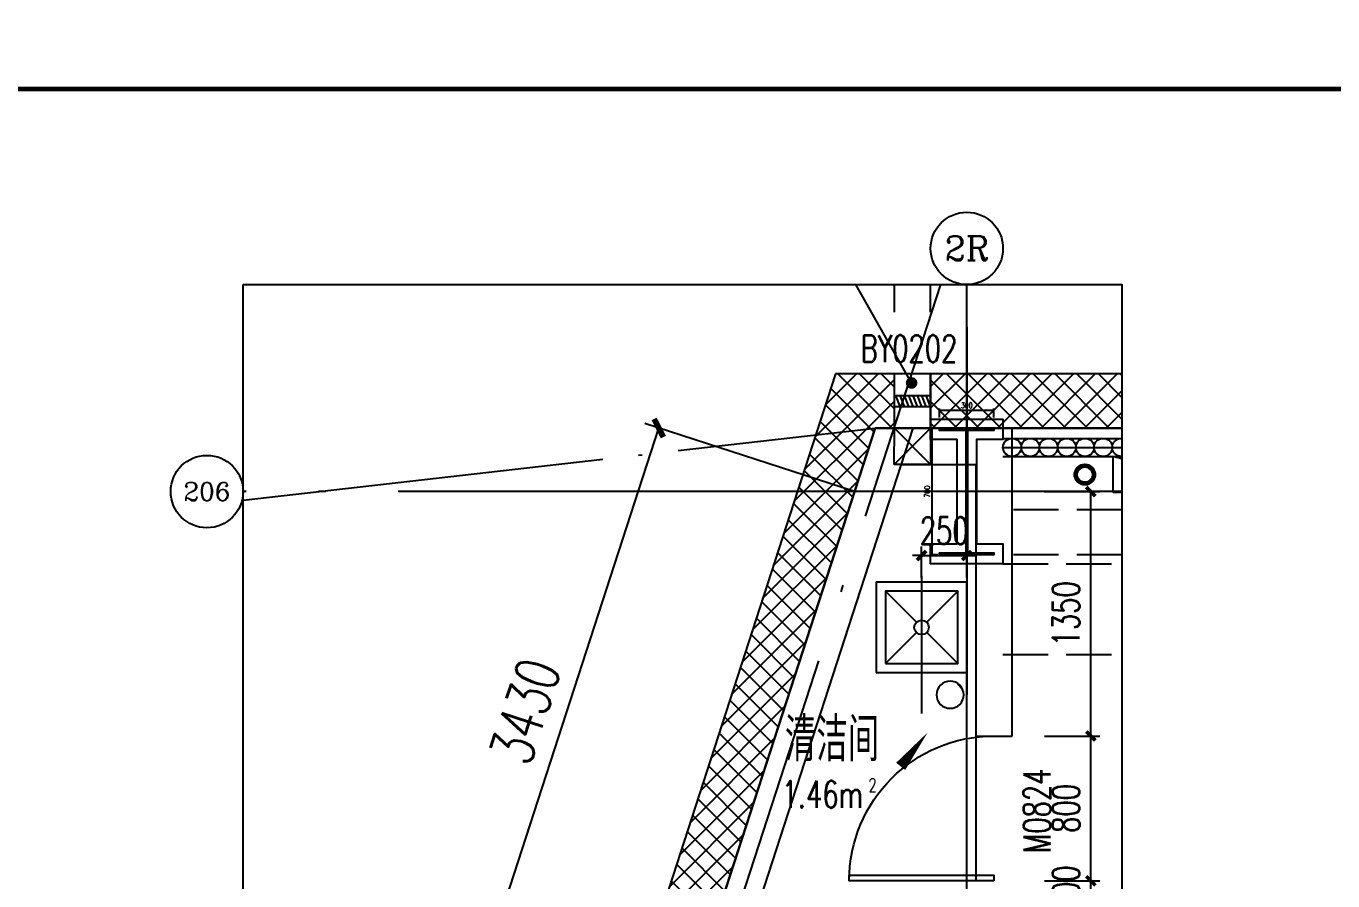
# Model space of a CAD drawing. Extents: x -222544 to -13848, y -31368 to 85559.
# Drawn here: x -49837 to -42616, y 23171 to 27892 of the extents above; entities that cross this region are included whole.
import ezdxf
from ezdxf.enums import TextEntityAlignment as Align
from ezdxf.xclip import XClip

# ---------------------------------------------------------------- set-up
doc = ezdxf.new("R2010")
doc.units = 0
doc.header["$LTSCALE"] = 1000
doc.header["$MEASUREMENT"] = 0
doc.header["$XCLIPFRAME"] = 0
doc.linetypes.add('10平面$0$DASH', pattern=[0.35, 0.25, -0.1])
doc.linetypes.add('10平面$0$DOTE', pattern=[2.4200000000000004, 2, -0.2, 0.02, -0.2])
doc.layers.get('Defpoints').update_dxf_attribs({"color": 210})
for name, color, linetype in [('0-cxFrame', 155, 'Continuous'), ('10平面$0$A-AXIS-DOTE', 14, '10平面$0$DOTE'), ('10平面$0$A-AXIS-DP', 126, 'Continuous'), ('10平面$0$A-AXIS-SYMB', 3, 'Continuous'), ('10平面$0$A-HATCH-2', 251, 'Continuous'), ('10平面$0$A-HRAIL', 173, 'Continuous'), ('10平面$0$A-LIN-V', 9, 'Continuous'), ('10平面$0$A-SFCE', 30, 'Continuous'), ('10平面$0$A-WC', 223, 'Continuous'), ('10平面$0$A-WINDOW', 140, 'Continuous'), ('10平面$0$AS-COLN', 6, 'Continuous'), ('10平面$0$AS-WALL', 40, 'Continuous'), ('10平面$0$AS-结构边线层', 200, 'Continuous'), ('10平面$0$DIM_ELEV', 3, 'Continuous'), ('10平面$0$DIM_SYMB', 3, 'Continuous'), ('10平面$0$PUB_HATCH', 8, 'Continuous'), ('10平面$0$SB_ZF消火栓', 10, 'Continuous'), ('10平面$0$建-房间', 7, 'Continuous'), ('10平面$0$建-门', 4, 'Continuous'), ('10平面$0$建-门窗编号', 7, 'Continuous'), ('A-AXIS-D', 1, 'Continuous'), ('A-AXIS-DP', 126, 'Continuous'), ('A-WINDOW', 140, 'Continuous'), ('DIM_SYMB', 3, 'Continuous'), ('PUB_TEXT', 7, 'Continuous')]:
    doc.layers.add(name, color=color, linetype=linetype)
doc.layers.add('0-cxText', color=131, linetype='Continuous', lineweight=25)
doc.layers.add('10平面$0$LG-ZF消防', color=1, linetype='Continuous', lineweight=60)
doc.styles.add('10平面$0$_TCH_DIM_T3', font='SIMPLEX', dxfattribs={"width": 0.7058823529411765, "bigfont": 'GBCBIG'})
doc.styles.add('10平面$0$A-AREA', font='SIMPLEX', dxfattribs={"bigfont": 'GBCBIG'})
doc.styles.add('10平面$0$A-WIN-LABEL', font='SIMPLEX', dxfattribs={"bigfont": 'GBCBIG'})
doc.styles.add('_TCH_AXIS', font='COMPLEX', dxfattribs={"bigfont": 'GBCBIG'})
doc.styles.add('_TCH_DIM_T3', font='SIMPLEX', dxfattribs={"width": 0.7058823529411765, "bigfont": 'GBCBIG'})
doc.styles.add('cx_tuming', font='')
doc.styles.add('cx_tuqian1', font='')
doc.styles.add('黑体', font='', dxfattribs={"height": 12})
doc.styles.get('cx_tuming').set_extended_font_data('SimHei')
doc.styles.get('cx_tuqian1').set_extended_font_data('SimSun')
doc.styles.get('黑体').set_extended_font_data('SimHei')
doc.dimstyles.new('10平面$0$_TCH_ARCH&&10', dxfattribs={"dimtxt": 29.75, "dimasz": 10, "dimexe": 10, "dimexo": 10, "dimgap": 12.625, "dimtad": 1, "dimdec": 0, "dimzin": 0, "dimdsep": 46, "dimtxsty": '10平面$0$_TCH_DIM_T3', "dimblk": '10平面$0$_ArchTick', "dimcen": 0.09, "dimclrt": 7, "dimazin": 2, "dimtfac": 1, "dimtdec": 0, "dimtix": 1, "dimtmove": 2, "dimatfit": 3, "dimfxl": 0, "dimtolj": 1, "dimtzin": 0, "dimarcsym": 0})
doc.dimstyles.new('10平面$0$_TCH_ARCH&&80', dxfattribs={"dimtxt": 238, "dimasz": 80, "dimexe": 80, "dimexo": 80, "dimgap": 101, "dimtad": 1, "dimdec": 0, "dimzin": 0, "dimdsep": 46, "dimtxsty": '10平面$0$_TCH_DIM_T3', "dimblk": '10平面$0$_ArchTick', "dimcen": 0.09, "dimclrt": 7, "dimazin": 2, "dimtfac": 1, "dimtdec": 0, "dimtix": 1, "dimtmove": 2, "dimatfit": 3, "dimfxl": 0, "dimtolj": 1, "dimtzin": 0, "dimarcsym": 0})
doc.dimstyles.new('_TCH_ARCH&&50', dxfattribs={"dimtxt": 148.75, "dimasz": 50, "dimexe": 50, "dimexo": 50, "dimgap": 63.12500000000001, "dimtad": 1, "dimdec": 0, "dimzin": 0, "dimdsep": 46, "dimtxsty": '_TCH_DIM_T3', "dimblk": 'ARCHTICK', "dimcen": 0.09, "dimclrt": 7, "dimazin": 2, "dimtfac": 1, "dimtdec": 0, "dimtix": 1, "dimtmove": 2, "dimatfit": 3, "dimfxl": 0, "dimtolj": 1, "dimtzin": 0, "dimarcsym": 0})
pattern_1 = [(45, (60, 0), (-60.000060993344, 60.000060993344), []), (135, (60, 0), (-60.000060993344, -60.00006099334399), [])]

# ---------------------------------------------------------------- blocks, each defined once
blk = doc.blocks.new('10平面$0$dote')
at = {"layer": '10平面$0$A-AXIS-DOTE', "ltscale": 2}
for p, q in [((-43117.79967473072, -169748.8673130367), (-43117.79967473072, -75950)), ((98696.38485717773, -82250.00000000198), (-75513.61514282224, -82250.00000000186)), ((82882.20032526908, -264079.9999961853), (82882.20032526902, -167560.7086373401))]:
    blk.add_line(p, q, dxfattribs=at)
blk.add_lwpolyline([(-66316.35296111749, -152160.3740054358), (-42470.19475549422, -78665.96013989532)], dxfattribs=at)
blk = doc.blocks.new('10平面$0$A$C34D37DA4')
at = {"ltscale": 0.5}
for points in [[(-250.0000003376044, -107.7489576064982), (249.9999996623956, -107.7489576064982), (249.9999996623956, 392.2510423935018), (-250.0000003376044, 392.2510423935018)], [(-200.0000003376044, -57.74895760649815), (199.9999996623956, -57.74895760649815), (199.9999996623956, 342.2510423935018), (-200.0000003376044, 342.2510423935018)]]:
    blk.add_lwpolyline(points, close=True, dxfattribs=at)
for points in [[(-200.0000003376044, 342.2510423935018), (-28.28427158528939, 170.5353136411868)], [(28.28427091008052, 170.5353136411868), (199.9999996623956, 342.2510423935018)], [(-200.0000003376044, -57.74895760649815), (-28.28427158528939, 113.9667711458169)], [(28.28427091008052, 113.9667711458169), (199.9999996623956, -57.74895760649815)]]:
    blk.add_lwpolyline(points, dxfattribs=at)
blk.add_circle((-3.37604433298111e-07, 142.2510423935018), 40, dxfattribs=at)
at = {"layer": '10平面$0$A-AXIS-DOTE'}
blk.add_lwpolyline([(0, 427.4235144928098), (0, -332.5764855071902)], dxfattribs=at)
blk = doc.blocks.new('10平面$0$43243')
at = {"layer": '10平面$0$AS-结构边线层'}
blk.add_lwpolyline([(-229294.1845319311, 723089.9999962754), (-250514.1845319296, 723089.9999964598), (-250514.1845319408, 722919.9999964605), (-252354.184572607, 722919.9999964794), (-252354.1845726069, 722470.0003882067), (-254454.1845521902, 722470.0003872726), (-254454.1845522445, 722919.9999964752), (-264361.0353498883, 722919.9999961973), (-285754.1844616398, 656985.8172614059)], dxfattribs=at)
blk = doc.blocks.new('10平面$0$3243243')
at = {"layer": '10平面$0$A-SFCE', "linetype": '10平面$0$DASH'}
for p, q in [((-255004.1837504638, 722470.0003882059), (-263604.1837431495, 722470.0003882037)), ((-255004.1837504639, 722220.0003882061), (-263604.1837431494, 722220.0003882037))]:
    blk.add_line(p, q, dxfattribs=at)
blk = doc.blocks.new('10平面$0$_ArchTick')
at = {"color": 0, "linetype": 'ByBlock', "const_width": 0.4}
blk.add_lwpolyline([(-0.5, -0.5), (0.5, 0.5)], dxfattribs=at)
blk = doc.blocks.new('*D2276')
at = {"layer": '10平面$0$A-AXIS-DP', "color": 0, "lineweight": -2, "transparency": 16777216}
for p, q in [((-195789.9992261842, 766879.9996079458), (-195789.9992261842, 766928.7496079458)), ((-195789.9992261842, 766918.7496079458), (-195489.9992261842, 766918.7496079458)), ((-195489.9992261842, 766879.9996079458), (-195489.9992261842, 766928.7496079458))]:
    blk.add_line(p, q, dxfattribs=at)
at = {"layer": 'Defpoints', "color": 0, "transparency": 16777216}
for p in [(-195489.9992261842, 766918.7496079458), (-195789.9992261842, 766869.9996079458), (-195489.9992261842, 766869.9996079458)]:
    blk.add_point(p, dxfattribs=at)
at = {"layer": '10平面$0$A-AXIS-DP', "color": 0, "lineweight": -2, "transparency": 16777216, "xscale": 10, "yscale": 10, "zscale": 10, "rotation": 180}
blk.add_blockref('10平面$0$_ArchTick', (-195789.9992261842, 766918.7496079458), dxfattribs=at)
at = {"layer": '10平面$0$A-AXIS-DP', "color": 0, "lineweight": -2, "transparency": 16777216, "xscale": 10, "yscale": 10, "zscale": 10}
blk.add_blockref('10平面$0$_ArchTick', (-195489.9992261842, 766918.7496079458), dxfattribs=at)
at = {"layer": '10平面$0$A-AXIS-DP', "color": 7, "transparency": 16777216, "insert": (-195639.9992261842, 766946.2496079458), "char_height": 29.75, "attachment_point": 5, "style": '10平面$0$_TCH_DIM_T3'}
blk.add_mtext('\\A1;300', dxfattribs=at)
blk = doc.blocks.new('*D2277')
at = {"layer": '10平面$0$A-AXIS-DP', "color": 0, "lineweight": -2, "transparency": 16777216}
for p, q in [((-195799.9992261842, 766819.999607946), (-195841.2492261842, 766819.999607946)), ((-195831.2492261842, 766119.999607946), (-195831.2492261842, 766819.999607946)), ((-195799.9992261842, 766119.999607946), (-195841.2492261842, 766119.999607946))]:
    blk.add_line(p, q, dxfattribs=at)
at = {"layer": 'Defpoints', "color": 0, "transparency": 16777216}
for p in [(-195831.2492261842, 766819.999607946), (-195789.9992261842, 766819.999607946), (-195789.9992261842, 766119.999607946)]:
    blk.add_point(p, dxfattribs=at)
at = {"layer": '10平面$0$A-AXIS-DP', "color": 0, "lineweight": -2, "transparency": 16777216, "xscale": 10, "yscale": 10, "zscale": 10}
for p, rotation in [((-195831.2492261842, 766819.999607946), 90), ((-195831.2492261842, 766119.999607946), 270)]:
    blk.add_blockref('10平面$0$_ArchTick', p, dxfattribs=dict(at, rotation=rotation))
at = {"layer": '10平面$0$A-AXIS-DP', "color": 7, "transparency": 16777216, "insert": (-195858.749226184, 766469.9996079459), "char_height": 29.75, "attachment_point": 5, "rotation": 90, "style": '10平面$0$_TCH_DIM_T3'}
blk.add_mtext('\\A1;700', dxfattribs=at)
blk = doc.blocks.new('10平面$0$w42343')
at = {"layer": '10平面$0$A-HATCH-2', "linetype": '10平面$0$DASH'}
for p, q in [((-263654.1845247769, 722169.9996167512), (-128354.184526356, 722169.9995977177)), ((-263654.1845247769, 721669.9996167512), (-128354.1845264263, 721669.9995977177)), ((-263654.1845247769, 640970.0003759358), (-128354.1845264263, 640970.0003949694))]:
    blk.add_line(p, q, dxfattribs=at)
blk = doc.blocks.new('10平面$0$45345')
at = {"layer": '10平面$0$A-WC'}
h = blk.add_hatch(dxfattribs=at)
h.set_pattern_fill('ANSI31', color=256, scale=10, angle=7.69694232914171e-13)
h.set_pattern_definition([(30.00000000072439, (40598742844.53468, 3385776346.450553), (-7.937500000173811, 13.74815328497761), [])])
edge = h.paths.add_edge_path()
edge.add_arc((40598742441.34776, 3385774511.717568), 50, 0, 360)
blk.add_circle((40598742441.34776, 3385774511.717568), 50, dxfattribs=at)
blk = doc.blocks.new('10平面$0$3132')
at = {"layer": '10平面$0$DIM_ELEV', "linetype": '10平面$0$DASH', "const_width": 30}
for points in [[(-267460, 723920), (-262590, 723920, -0.414213562373095), (-262090, 723420), (-262090, 713480, -0.414213562373095), (-262590, 712980), (-267460, 712980, -0.414213562373095), (-267960, 713480), (-267960, 723420, -0.414213562373095)], [(-138990, 644850), (-127910, 644850, -0.414213562373095), (-127410, 644350), (-127410, 639360, -0.414213562373095), (-127910, 638860), (-138990, 638860, -0.414213562373095), (-139490, 639360), (-139490, 644350, -0.414213562373095)]]:
    blk.add_lwpolyline(points, format="xyb", close=True, dxfattribs=at)
blk = doc.blocks.new('10平面$0$99平面图例外参$0$$LinePat$圆环')
for points in [[(3.637978807091713e-12, 150.0000000000018), (300.0000000000036, 150.0000000000018)], [(3.637978807091713e-12, 1.818989403545856e-12), (300.0000000000036, 1.818989403545856e-12)], [(3.637978807091713e-12, -149.9999999999982), (300.0000000000036, -149.9999999999982)]]:
    blk.add_lwpolyline(points)
at = {"color": 0}
blk.add_circle((150.0000000000036, 1.818989403545856e-12), 150, dxfattribs=at)
blk = doc.blocks.new('10平面$0$34242343243')
at = {"layer": '10平面$0$A-HRAIL', "xscale": 0.3355865542526529, "yscale": 0.3333333333333333, "zscale": 0.3333333333333333, "rotation": 2.98139475203118e-10}
for p in [(-263654.1845244347, 722814.0000122451), (-263553.5085581589, 722814.0000122457), (-263452.8325918831, 722814.0000122462), (-263352.1566256073, 722814.0000122467), (-263251.4806593315, 722814.0000122472), (-263150.8046930557, 722814.0000122478), (-263050.1287267799, 722814.0000122483)]:
    blk.add_blockref('10平面$0$99平面图例外参$0$$LinePat$圆环', p, dxfattribs=at)
blk = doc.blocks.new('10平面$0$A$C5D961328')
at = {"layer": '10平面$0$SB_ZF消火栓'}
blk.add_hatch(color=256, dxfattribs=at).paths.add_polyline_path([(0.03306321613490582, 39.99165254246327), (700.0330632161349, 39.99165254246327), (700.0330632161349, 239.9916525424633)])
for p, q in [((700.0330632161349, 239.9916525424633), (0.03306321613490582, 239.9916525424633)), ((0.03306321613490582, 239.9916525424633), (0.03306321613490582, 39.99165254246327)), ((700.0330632161349, 239.9916525424633), (0.03306321613490582, 39.99165254246327)), ((700.0330632161349, 239.9916525424633), (700.0330632161349, 39.99165254246327)), ((0.03306321613490582, 39.99165254246327), (700.0330632161349, 39.99165254246327))]:
    blk.add_line(p, q, dxfattribs=at)
at = {"layer": '10平面$0$SB_ZF消火栓', "color": 1}
blk.add_circle((140.0330632161349, 139.9916525424633), 32.5, dxfattribs=at)
blk = doc.blocks.new('10平面$0$43242343')
at = {"layer": '10平面$0$LG-ZF消防', "linetype": 'Continuous'}
blk.add_circle((-263201.8186424789, 722664.0000131947), 50, dxfattribs=at)
blk = doc.blocks.new('10平面$0$234243242332')
at = {"layer": '10平面$0$LG-ZF消防', "linetype": 'Continuous'}
blk.add_blockref('10平面$0$43242343', (0, 0), dxfattribs=at)
at = {"layer": '10平面$0$SB_ZF消火栓', "xscale": -1, "rotation": 180}
blk.add_blockref('10平面$0$A$C5D961328', (-263045.4300260654, 722803.9916647939), dxfattribs=at)
blk = doc.blocks.new('*U63')
at = {"color": 0}
blk.add_lwpolyline([(500, 0), (499.9999999999999, 1000), (459.9999999999999, 1000), (460, 0)], close=True, dxfattribs=at)
blk.add_arc((500, 0), 1000, 90, 180, dxfattribs=at)
blk = doc.blocks.new('*U62')
at = {"color": 0, "xscale": 0.001, "yscale": 0.001, "zscale": 0.001}
blk.add_blockref('*U63', (0, 0), dxfattribs=at)
blk = doc.blocks.new('*D702')
at = {"layer": '10平面$0$A-AXIS-DP', "color": 0, "lineweight": -2, "transparency": 16777216}
for p, q in [((-266615.0106407001, 719658.8484906064), (-265556.5488237763, 722921.0524130617)), ((-264474.597115159, 722569.9999961838), (-265632.6435701709, 722945.742280845)), ((-265533.0589320828, 719307.7960737285), (-266691.1053870947, 719683.5383583896))]:
    blk.add_line(p, q, dxfattribs=at)
at = {"layer": 'Defpoints', "color": 0, "transparency": 16777216}
for p in [(-265556.5488237763, 722921.0524130617), (-264398.5023687645, 722545.3101284006), (-265456.9641856883, 719283.1062059453)]:
    blk.add_point(p, dxfattribs=at)
at = {"layer": '10平面$0$A-AXIS-DP', "color": 0, "lineweight": -2, "transparency": 16777216, "xscale": 80, "yscale": 80, "zscale": 80}
for p, rotation in [((-265556.5488237763, 722921.0524130617), 72.02371341813749), ((-266615.0106407001, 719658.8484906064), 252.0237134181375)]:
    blk.add_blockref('10平面$0$_ArchTick', p, dxfattribs=dict(at, rotation=rotation))
at = {"layer": '10平面$0$A-AXIS-DP', "color": 7, "transparency": 16777216, "insert": (-266295.0402848231, 721357.8475882376), "char_height": 238, "attachment_point": 5, "rotation": 72.02371341813749, "style": '10平面$0$_TCH_DIM_T3'}
blk.add_mtext('\\A1;3430', dxfattribs=at)
blk = doc.blocks.new('*U91')
at = {"color": 0}
for p, q in [((-250.000000492626, 149.9999999983263), (250.0000005524926, 149.9999999983263)), ((250.0000005524344, 29.99999999988336), (-250.0000004925678, 29.99999999988336)), ((-250.0000004925678, -30.00000000011664), (-190.0000004925679, 29.99999999988336)), ((-190.0000004925678, -30.00000000011664), (-130.0000004925679, 29.99999999988336)), ((-130.0000004925678, -30.00000000011664), (-70.0000004925679, 29.99999999988336)), ((-70.0000004925678, -30.00000000011664), (-10.00000049256792, 29.99999999988336)), ((-10.00000049256781, -30.00000000011664), (49.99999950743208, 29.99999999988336)), ((49.99999950743216, -30.00000000011664), (109.9999995074321, 29.99999999988336)), ((109.9999995074322, -30.00000000011664), (169.9999995074321, 29.99999999988336)), ((169.9999995074322, -30.00000000011664), (229.9999995074321, 29.99999999988336)), ((250.0000005524344, -30.00000000011664), (-250.0000004925678, -30.00000000011664)), ((-250.000000492626, -150.0000000016737), (250.0000005524926, -150.0000000016737))]:
    blk.add_line(p, q, dxfattribs=at)
for points in [[(-250.000000492626, -150.0000000016737), (-250.000000492626, 149.9999999983263)], [(250.0000005524926, -150.0000000016737), (250.0000005524926, 149.9999999983263)]]:
    blk.add_lwpolyline(points, dxfattribs=at)
blk = doc.blocks.new('*U90')
at = {"color": 0, "xscale": 0.001999999996058992, "yscale": 0.003333333333333334, "zscale": 0.001999999996058992}
blk.add_blockref('*U91', (0, 0), dxfattribs=at)
blk = doc.blocks.new('*D837')
at = {"layer": '10平面$0$A-AXIS-DP', "color": 0, "lineweight": -2, "transparency": 16777216}
for p, q in [((-264254.1845318933, 723560.000000794), (-264254.1845318933, 724110.0000001289)), ((-264054.1845319038, 723560.0000007905), (-264054.1845319038, 724110.0000001289)), ((-264254.1845318933, 724030.0000001289), (-264334.1845318933, 724030.0000001289)), ((-264254.1845318933, 724030.0000001289), (-264054.1845319038, 724030.0000001289)), ((-264054.1845319038, 724030.0000001289), (-263974.1845319038, 724030.0000001289))]:
    blk.add_line(p, q, dxfattribs=at)
at = {"layer": 'Defpoints', "color": 0, "transparency": 16777216}
for p in [(-264054.1845319038, 724030.0000001289), (-264254.1845318933, 723480.000000794), (-264054.1845319038, 723480.0000007905)]:
    blk.add_point(p, dxfattribs=at)
at = {"layer": '10平面$0$A-AXIS-DP', "color": 0, "lineweight": -2, "transparency": 16777216, "xscale": 80, "yscale": 80, "zscale": 80}
blk.add_blockref('10平面$0$_ArchTick', (-264254.1845318933, 724030.0000001289), dxfattribs=at)
at = {"layer": '10平面$0$A-AXIS-DP', "color": 0, "lineweight": -2, "transparency": 16777216, "xscale": 80, "yscale": 80, "zscale": 80, "rotation": 180}
blk.add_blockref('10平面$0$_ArchTick', (-264054.1845319038, 724030.0000001289), dxfattribs=at)
at = {"layer": '10平面$0$A-AXIS-DP', "color": 7, "transparency": 16777216, "insert": (-264550.1845318798, 724250.0000001359), "char_height": 238, "attachment_point": 5, "style": '10平面$0$_TCH_DIM_T3'}
blk.add_mtext('\\A1;200', dxfattribs=at)
blk = doc.blocks.new('*D838')
at = {"layer": '10平面$0$A-AXIS-DP', "color": 0, "lineweight": -2, "transparency": 16777216}
for p, q in [((-264054.1845319041, 723560.0000007905), (-264054.1845319041, 724110.0000001253)), ((-263854.184531912, 723560.0000007869), (-263854.184531912, 724110.0000001253)), ((-264054.1845319041, 724030.0000001253), (-264134.1845319041, 724030.0000001253)), ((-264054.1845319041, 724030.0000001253), (-263854.184531912, 724030.0000001253)), ((-263854.184531912, 724030.0000001253), (-263774.184531912, 724030.0000001253))]:
    blk.add_line(p, q, dxfattribs=at)
at = {"layer": 'Defpoints', "color": 0, "transparency": 16777216}
for p in [(-263854.184531912, 724030.0000001253), (-264054.1845319041, 723480.0000007905), (-263854.184531912, 723480.0000007869)]:
    blk.add_point(p, dxfattribs=at)
at = {"layer": '10平面$0$A-AXIS-DP', "color": 0, "lineweight": -2, "transparency": 16777216, "xscale": 80, "yscale": 80, "zscale": 80}
blk.add_blockref('10平面$0$_ArchTick', (-264054.1845319041, 724030.0000001253), dxfattribs=at)
at = {"layer": '10平面$0$A-AXIS-DP', "color": 0, "lineweight": -2, "transparency": 16777216, "xscale": 80, "yscale": 80, "zscale": 80, "rotation": 180}
blk.add_blockref('10平面$0$_ArchTick', (-263854.184531912, 724030.0000001253), dxfattribs=at)
at = {"layer": '10平面$0$A-AXIS-DP', "color": 7, "transparency": 16777216, "insert": (-263954.1845319081, 724250.0000001253), "char_height": 238, "attachment_point": 5, "style": '10平面$0$_TCH_DIM_T3'}
blk.add_mtext('\\A1;200', dxfattribs=at)
blk = doc.blocks.new('*D839')
at = {"layer": '10平面$0$A-AXIS-DP', "color": 0, "lineweight": -2, "transparency": 16777216}
for p, q in [((-263854.1845319118, 723560.0000007869), (-263854.1845319118, 724110.0000001059)), ((-261854.1845406913, 723560.0000007516), (-261854.1845406913, 724110.0000001059)), ((-263854.1845319118, 724030.0000001059), (-261854.1845406913, 724030.0000001059))]:
    blk.add_line(p, q, dxfattribs=at)
at = {"layer": 'Defpoints', "color": 0, "transparency": 16777216}
for p in [(-261854.1845406913, 724030.0000001059), (-263854.1845319118, 723480.0000007869), (-261854.1845406913, 723480.0000007516)]:
    blk.add_point(p, dxfattribs=at)
at = {"layer": '10平面$0$A-AXIS-DP', "color": 0, "lineweight": -2, "transparency": 16777216, "xscale": 80, "yscale": 80, "zscale": 80, "rotation": 180}
blk.add_blockref('10平面$0$_ArchTick', (-263854.1845319118, 724030.0000001059), dxfattribs=at)
at = {"layer": '10平面$0$A-AXIS-DP', "color": 0, "lineweight": -2, "transparency": 16777216, "xscale": 80, "yscale": 80, "zscale": 80}
blk.add_blockref('10平面$0$_ArchTick', (-261854.1845406913, 724030.0000001059), dxfattribs=at)
at = {"layer": '10平面$0$A-AXIS-DP', "color": 7, "transparency": 16777216, "insert": (-262854.1845363016, 724250.0000001059), "char_height": 238, "attachment_point": 5, "style": '10平面$0$_TCH_DIM_T3'}
blk.add_mtext('\\A1;2000', dxfattribs=at)
blk = doc.blocks.new('TK22.A1 L(Dragon)')
at = {"layer": '0-cxFrame', "const_width": 0.5}
blk.add_lwpolyline([(-80, 10), (-821, 10), (-821, 584), (-80, 584)], close=True, dxfattribs=at)
at = {"style": '黑体', "flags": 4}
blk.add_attdef('图幅', text='', height=3.3, dxfattribs=at).set_placement((-40, 3), align=Align.RIGHT)
at = {"layer": '0-cxText', "flags": 4}
for tag, height, style, p in [('建设单位', 3.5, 'cx_tuming', (-45, 240)), ('项目名称', 3.5, 'cx_tuming', (-45, 210)), ('子项名称', 3.5, 'cx_tuming', (-45, 180)), ('工程编号', 3.3, 'cx_tuqian1', (-35, 165)), ('图名1', 3.5, 'cx_tuming', (-45, 87)), ('图名2', 3.5, 'cx_tuming', (-45, 79)), ('图名3', 3.5, 'cx_tuming', (-45, 71)), ('出图日期', 3.3, 'cx_tuqian1', (-39, 60)), ('专业', 3.3, 'cx_tuqian1', (-55, 52)), ('图号', 3.3, 'cx_tuqian1', (-55, 44)), ('版次', 3.3, 'cx_tuqian1', (-20, 44))]:
    blk.add_attdef(tag, text='', height=height, dxfattribs=dict(at, style=style)).set_placement(p, align=Align.MIDDLE)
at = {"layer": 'Defpoints', "color": 6, "flags": 4}
for tag, height, style, p in [('tufu', 3.3, '黑体', (-12, 12)), ('dwfname', 4, 'cx_tuqian1', (-80, 3))]:
    blk.add_attdef(tag, text='', height=height, dxfattribs=dict(at, style=style)).set_placement(p, align=Align.RIGHT)
blk = doc.blocks.new('_ArchTick')
at = {"color": 0, "linetype": 'ByBlock', "const_width": 0.4}
blk.add_lwpolyline([(-0.5, -0.5), (0.5, 0.5)], dxfattribs=at)
blk = doc.blocks.new('*D325')
at = {"layer": 'A-AXIS-DP', "color": 0, "lineweight": -2, "transparency": 16777216}
for p, q in [((-44888.85791555996, 24846.54197562952), (-44888.85791555996, 25018.01072579972)), ((-44638.85792334093, 24846.54197562952), (-44638.85792334093, 25018.01072579972)), ((-44888.85791555996, 24968.01072579972), (-44938.85791555996, 24968.01072579972)), ((-44888.85791555996, 24968.01072579972), (-44638.85792334093, 24968.01072579972)), ((-44638.85792334093, 24968.01072579972), (-44588.85792334093, 24968.01072579972))]:
    blk.add_line(p, q, dxfattribs=at)
at = {"layer": 'Defpoints', "color": 0, "transparency": 16777216}
for p in [(-44638.85792334093, 24968.01072579972), (-44888.85791555996, 24796.54197562952), (-44638.85792334093, 24796.54197562952)]:
    blk.add_point(p, dxfattribs=at)
at = {"layer": 'A-AXIS-DP', "color": 0, "lineweight": -2, "transparency": 16777216, "xscale": 50, "yscale": 50, "zscale": 50}
blk.add_blockref('_ArchTick', (-44888.85791555996, 24968.01072579972), dxfattribs=at)
at = {"layer": 'A-AXIS-DP', "color": 0, "lineweight": -2, "transparency": 16777216, "xscale": 50, "yscale": 50, "zscale": 50, "rotation": 180}
blk.add_blockref('_ArchTick', (-44638.85792334093, 24968.01072579972), dxfattribs=at)
at = {"layer": 'A-AXIS-DP', "color": 7, "transparency": 16777216, "insert": (-44763.85791945044, 25105.51072579972), "char_height": 148.75, "attachment_point": 5, "style": '_TCH_DIM_T3'}
blk.add_mtext('\\A1;250', dxfattribs=at)
blk = doc.blocks.new('*D340')
at = {"layer": 'A-AXIS-DP', "color": 0, "lineweight": -2, "transparency": 16777216}
for p, q in [((-43953.74448314495, 23171.42468782642), (-43953.74448314495, 23221.42468782642)), ((-44208.85790047624, 23171.42468782642), (-43903.74448314495, 23171.42468782642)), ((-43953.74448314495, 23071.42468669976), (-43953.74448314495, 23171.42468782642)), ((-44208.85790104789, 23071.42468669976), (-43903.74448314495, 23071.42468669976)), ((-43953.74448314495, 23071.42468669976), (-43953.74448314495, 23021.42468669976))]:
    blk.add_line(p, q, dxfattribs=at)
at = {"layer": 'Defpoints', "color": 0, "transparency": 16777216}
for p in [(-44258.85790047624, 23171.42468782642), (-43953.74448314495, 23171.42468782642), (-44258.85790104789, 23071.42468669976)]:
    blk.add_point(p, dxfattribs=at)
at = {"layer": 'A-AXIS-DP', "color": 0, "lineweight": -2, "transparency": 16777216, "xscale": 50, "yscale": 50, "zscale": 50}
for p, rotation in [((-43953.74448314495, 23171.42468782642), 270), ((-43953.74448314495, 23071.42468669976), 90)]:
    blk.add_blockref('_ArchTick', p, dxfattribs=dict(at, rotation=rotation))
at = {"layer": 'A-AXIS-DP', "color": 7, "transparency": 16777216, "insert": (-44091.24448314494, 23121.4246872631), "char_height": 148.75, "attachment_point": 5, "rotation": 90, "style": '_TCH_DIM_T3'}
blk.add_mtext('\\A1;100', dxfattribs=at)
blk = doc.blocks.new('*D341')
at = {"layer": 'A-AXIS-DP', "color": 0, "lineweight": -2, "transparency": 16777216}
for p, q in [((-44208.85789590301, 23971.4246878645), (-43903.74448057251, 23971.4246878645)), ((-43953.74448057251, 23171.42468782643), (-43953.74448057251, 23971.4246878645)), ((-44208.85790047624, 23171.42468782643), (-43903.74448057251, 23171.42468782643))]:
    blk.add_line(p, q, dxfattribs=at)
at = {"layer": 'Defpoints', "color": 0, "transparency": 16777216}
for p in [(-44258.85789590301, 23971.4246878645), (-43953.74448057251, 23971.4246878645), (-44258.85790047624, 23171.42468782643)]:
    blk.add_point(p, dxfattribs=at)
at = {"layer": 'A-AXIS-DP', "color": 0, "lineweight": -2, "transparency": 16777216, "xscale": 50, "yscale": 50, "zscale": 50}
for p, rotation in [((-43953.74448057251, 23971.4246878645), 90), ((-43953.74448057251, 23171.42468782643), 270)]:
    blk.add_blockref('_ArchTick', p, dxfattribs=dict(at, rotation=rotation))
at = {"layer": 'A-AXIS-DP', "color": 7, "transparency": 16777216, "insert": (-44091.2444805725, 23571.42468784548), "char_height": 148.75, "attachment_point": 5, "rotation": 90, "style": '_TCH_DIM_T3'}
blk.add_mtext('\\A1;800', dxfattribs=at)
blk = doc.blocks.new('*D342')
at = {"layer": 'A-AXIS-DP', "color": 0, "lineweight": -2, "transparency": 16777216}
for p, q in [((-44208.85788818567, 25321.42468404222), (-43903.74447442722, 25321.42468404222)), ((-43953.74447442722, 23971.4246878645), (-43953.74447442722, 25321.42468404222)), ((-44208.85789590301, 23971.4246878645), (-43903.74447442722, 23971.4246878645))]:
    blk.add_line(p, q, dxfattribs=at)
at = {"layer": 'Defpoints', "color": 0, "transparency": 16777216}
for p in [(-44258.85788818567, 25321.42468404222), (-43953.74447442722, 25321.42468404222), (-44258.85789590301, 23971.4246878645)]:
    blk.add_point(p, dxfattribs=at)
at = {"layer": 'A-AXIS-DP', "color": 0, "lineweight": -2, "transparency": 16777216, "xscale": 50, "yscale": 50, "zscale": 50}
for p, rotation in [((-43953.74447442722, 25321.42468404222), 90), ((-43953.74447442722, 23971.4246878645), 270)]:
    blk.add_blockref('_ArchTick', p, dxfattribs=dict(at, rotation=rotation))
at = {"layer": 'A-AXIS-DP', "color": 7, "transparency": 16777216, "insert": (-44091.24447442721, 24646.42468595337), "char_height": 148.75, "attachment_point": 5, "rotation": 90, "style": '_TCH_DIM_T3'}
blk.add_mtext('\\A1;1350', dxfattribs=at)
blk = doc.blocks.new('10平面$0$nt66')
at = {"layer": '10平面$0$A-HATCH-2'}
blk.add_lwpolyline([(-195839.9992261842, 766869.9996079458), (-195439.9992261842, 766869.9996079458), (-195439.9992261842, 766757.9996079458), (-195585.9992261842, 766757.9996079458), (-195585.9992261842, 766181.9996079458), (-195439.9992261842, 766181.9996079458), (-195439.9992261842, 766069.9996079458), (-195839.9992261842, 766069.9996079458), (-195839.9992261842, 766181.9996079458), (-195693.9992261842, 766181.9996079458), (-195693.9992261842, 766757.9996079458), (-195839.9992261842, 766757.9996079458)], close=True, dxfattribs=at)
at = {"layer": '10平面$0$AS-COLN'}
blk.add_lwpolyline([(-195789.9992261842, 766819.9996079458), (-195489.9992261842, 766819.9996079458), (-195489.9992261842, 766807.9996079458), (-195635.9992261842, 766807.9996079458), (-195635.9992261842, 766131.9996079458), (-195489.9992261842, 766131.9996079458), (-195489.9992261842, 766119.9996079458), (-195789.9992261842, 766119.9996079458), (-195789.9992261842, 766131.9996079458), (-195643.9992261842, 766131.9996079458), (-195643.9992261842, 766807.9996079458), (-195789.9992261842, 766807.9996079458)], close=True, dxfattribs=at)
at = {"layer": '10平面$0$A-AXIS-DP'}
for p1, p2, distance, picture, middle in [((-195789.9992261842, 766869.9996079458), (-195489.9992261842, 766869.9996079458), 48.75, '*D2276', (-195639.9992261842, 766946.2496079458)), ((-195789.9992261842, 766119.9996079458), (-195789.9992261842, 766819.9996079458), 41.25, '*D2277', (-195858.749226184, 766469.9996079459))]:
    dim = blk.add_aligned_dim(p1=p1, p2=p2, distance=distance, dimstyle='10平面$0$_TCH_ARCH&&10', dxfattribs=at)
    dim.commit()
    dim.dimension.update_dxf_attribs({"geometry": picture, "text_midpoint": middle})
blk = doc.blocks.new('10平面$0$33333')
blk.add_blockref('10平面$0$nt66', (-68214.1853056513, -43900.00000378292))
blk = doc.blocks.new('10平面')
at = {"layer": '10平面$0$PUB_HATCH'}
h = blk.add_hatch(dxfattribs=at)
h.set_pattern_fill('多孔材料', color=256, scale=30, style=0)
h.set_pattern_definition(pattern_1)
h.paths.add_polyline_path([(-264579.0929748309, 723219.9999961824), (-265818.4142310654, 719400.3830779127), (-265533.0589320837, 719307.7960737251), (-264361.0353499427, 722919.9999961864)])
h = blk.add_hatch(dxfattribs=at)
h.set_pattern_fill('多孔材料', color=256, scale=30, style=0)
h.set_pattern_definition(pattern_1)
h.paths.add_polyline_path([(-264361.0353499427, 722919.9999961864), (-264254.1845318981, 722919.9999961894), (-264254.1845318981, 723219.9999961862), (-264579.0929748309, 723219.9999961824)])
h = blk.add_hatch(dxfattribs=at)
h.set_pattern_fill('多孔材料', color=256, scale=30, style=0)
h.set_pattern_definition(pattern_1)
h.paths.add_polyline_path([(-261854.1845318624, 723219.999996189), (-264054.1845318981, 723219.9999961867), (-264054.1845318981, 722919.9999961896), (-261854.1845318625, 722919.999996189)])
at = {"layer": '10平面$0$A-AXIS-DOTE'}
for p, q in [((-281332.1503259901, 720985.9604959504), (-264361.0353499398, 722919.9999961864)), ((-137854.183750464, 639719.9996041292), (-145939.9992163883, 651970.2267636164))]:
    blk.add_line(p, q, dxfattribs=at)
at = {"layer": '10平面$0$A-AXIS-SYMB'}
blk.add_line((-264159.1845324256, 723169.999999976), (-265195, 725000), dxfattribs=at)
at = {"layer": '10平面$0$A-AXIS-SYMB', "const_width": 32}
blk.add_lwpolyline([(-264151.3031544673, 723156.0757807348, 1), (-264167.0659103839, 723183.9242192173, 1)], format="xyb", close=True, dxfattribs=at)
at = {"layer": '10平面$0$A-SFCE'}
blk.add_line((-263854.1845319085, 723480), (-263854.1845319085, 721450), dxfattribs=at)
at = {"layer": '10平面$0$A-WINDOW'}
for p, q in [((-264255.4345318367, 722719.9999962156), (-264254.1845318981, 722919.9999961894)), ((-264255.4345318367, 722719.9999962156), (-264054.1845318355, 722919.9999961877)), ((-264055.4345318367, 722719.9999962156), (-264254.1837646331, 722919.9999961879)), ((-264055.4345318355, 722919.9996041629), (-264055.4345318367, 722719.9999962156)), ((-264055.4345318367, 722719.9999962156), (-264255.4345318367, 722719.9999962156))]:
    blk.add_line(p, q, dxfattribs=at)
at = {"layer": '10平面$0$AS-COLN', "ltscale": 500}
blk.add_line((-264254.1845318981, 722919.9999961894), (-264055.4345318355, 722919.9996041629), dxfattribs=at)
at = {"layer": '10平面$0$AS-WALL'}
for p, q in [((-264579.0929748309, 723219.9999961824), (-265818.4142310654, 719400.3830779127)), ((-264254.1845318981, 723219.9999961862), (-264579.0929748309, 723219.9999961824)), ((-264254.1845318981, 722919.9999961894), (-264254.1845318981, 723219.9999961862)), ((-261854.1845318624, 723219.999996189), (-264054.1845318981, 723219.9999961867)), ((-264054.1845318981, 723219.9999961867), (-264054.1845318981, 722919.9999961896)), ((-265533.0589320837, 719307.7960737251), (-264361.0353499427, 722919.9999961864)), ((-265227.0695911527, 720250.8623347187), (-264361.0353498883, 722919.9999961973)), ((-265036.8327251666, 720189.1376652599), (-264150.7711626987, 722919.9999961961)), ((-264361.0353499427, 722919.9999961864), (-264254.1845318981, 722919.9999961894)), ((-264361.0353498883, 722919.9999961973), (-264150.7711626987, 722919.9999961961)), ((-264150.7711626987, 722919.9999961961), (-263604.1845244625, 722919.9999961929)), ((-264054.1845318981, 722919.9999961896), (-261854.1845318625, 722919.999996189)), ((-263604.1845244706, 721219.9999999673), (-263604.1845244625, 722919.9999961929)), ((-264215.6635999586, 722719.9999962165), (-263804.1845244628, 722719.999996214)), ((-263804.1845244628, 722719.999996214), (-263804.184524469, 721219.9999999682)), ((-263804.184524469, 721219.9999999682), (-263604.1845244706, 721219.9999999673))]:
    blk.add_line(p, q, dxfattribs=at)
at = {"layer": '10平面$0$DIM_SYMB'}
blk.add_lwpolyline([(-264540, 720650, 0, 0, 0), (-264070, 721240, 0, 64.00000000000001, 0), (-264219.5384815666, 721052.2814805866, 0, 0, 0)], format="xyseb", dxfattribs=at)
at = {"layer": '10平面$0$建-门'}
blk.add_line((-263804.1845244663, 721219.9999999845), (-263804.1845244693, 720419.9999999845), dxfattribs=at)
at = {"layer": '10平面$0$A-AXIS-DP'}
for name in ['10平面$0$3132', '10平面$0$3243243']:
    blk.add_blockref(name, (0, 0), dxfattribs=at)
at = {"layer": '10平面$0$A-LIN-V', "xscale": -1.5, "yscale": 1.5, "zscale": 1.5, "rotation": 342.0237134181253}
blk.add_blockref('10平面$0$45345', (56357673896.94919, -23624601724.52348, -1.000000012154942e-08), dxfattribs=at)
at = {"layer": '10平面$0$A-WC'}
blk.add_blockref('10平面$0$A$C34D37DA4', (-264104.1845241275, 721677.7489537898), dxfattribs=at)
at = {"layer": '10平面$0$A-WINDOW'}
for name in ['10平面$0$43243', '10平面$0$33333', '10平面$0$w42343']:
    blk.add_blockref(name, (0, 0), dxfattribs=at)
ref = blk.add_blockref('*U90', (-264154.1845319086, 723069.9999961895), dxfattribs=dict(at, xscale=200, yscale=-300, zscale=300, rotation=179.9999999999874))
ref.add_attrib('A', 'BY0202', (-264441.6845319086, 723285.625), dxfattribs={"layer": '10平面$0$建-门窗编号', "height": 148.75, "rotation": 359.9999999999873, "style": '10平面$0$A-WIN-LABEL', "width": 0.7058823529411765})
at = {"layer": '10平面$0$AS-WALL'}
blk.add_blockref('10平面$0$dote', (-220736.3848571775, 804819.9999961853), dxfattribs=at)
at = {"layer": '10平面$0$DIM_SYMB'}
blk.add_blockref('10平面$0$34242343243', (0, 0), dxfattribs=at)
at = {"layer": '10平面$0$SB_ZF消火栓', "linetype": 'Continuous'}
blk.add_blockref('10平面$0$234243242332', (-2.91038304567337e-11, 0), dxfattribs=at)
at = {"layer": '10平面$0$建-门'}
ref = blk.add_blockref('*U62', (-263704.1845244678, 720819.9999999842), dxfattribs=dict(at, xscale=800, yscale=-800, zscale=199.9999999999998, rotation=269.9999999997824))
ref.add_attrib('A', 'M0824', (-263392.3095244687, 720572.4999999829), dxfattribs={"layer": '10平面$0$建-门窗编号', "height": 148.75, "rotation": 89.9999999997824, "style": '10平面$0$A-WIN-LABEL', "width": 0.7058823529411765})
at = {"layer": '10平面$0$建-房间', "style": '10平面$0$A-AREA'}
blk.add_text('清洁间', height=241.1347517730497, dxfattribs=at).set_placement((-264859.3617021277, 721080))
at = {"layer": '10平面$0$建-房间', "style": '10平面$0$A-AREA', "width": 0.7058823529411765}
for s, height, p in [('1.46m', 148.75, (-264877.5, 720824.0625)), ('2', 74.375, (-264397.5, 720911.5625))]:
    blk.add_text(s, height=height, dxfattribs=at).set_placement(p)
at = {"layer": '10平面$0$A-AXIS-DP'}
dim = blk.add_linear_dim(base=(-264054.1845319038, 724030.0000001289), p1=(-264254.1845318933, 723480.000000794), p2=(-264054.1845319038, 723480.0000007905), angle=359.9999999989995, dimstyle='10平面$0$_TCH_ARCH&&80', dxfattribs=at)
dim.commit()
dim.dimension.update_dxf_attribs({"geometry": '*D837', "text_midpoint": (-264550.1845318798, 724250.0000001359), "dimtype": 161})
for p1, p2, distance, picture, middle in [((-264054.1845319041, 723480.0000007905), (-263854.184531912, 723480.0000007869), 549.9999993384117, '*D838', (-263954.1845319081, 724250.0000001253)), ((-263854.1845319118, 723480.0000007869), (-261854.1845406913, 723480.0000007516), 549.9999993543606, '*D839', (-262854.1845363016, 724250.0000001059)), ((-265456.9641856882, 719283.1062059453), (-264398.5023687645, 722545.3101284005), 1217.4784829506914, '*D702', (-266295.0402848231, 721357.8475882376))]:
    dim = blk.add_aligned_dim(p1=p1, p2=p2, distance=distance, dimstyle='10平面$0$_TCH_ARCH&&80', dxfattribs=at)
    dim.commit()
    dim.dimension.update_dxf_attribs({"geometry": picture, "text_midpoint": middle})

msp = doc.modelspace()

# ---------------------------------------------------------------- block references
at = {"layer": 'A-AXIS-DP'}
ref = msp.add_blockref('10平面', (219215.3266085676, -697248.5753121412), dxfattribs=at)
XClip(ref).set_block_clipping_path([(-267853.3911283911, 713226.9498461919), (-262996.9796748553, 723713.1898612839)])
at = {"layer": 'A-WINDOW'}
ref = msp.add_blockref('10平面', (89760.14821583126, -572410.8631739336), dxfattribs=at)
XClip(ref).set_block_clipping_path([(-138649.43710289244, 547908.4159631686), (-127397.90572667489, 552712.4060170917)])

# ---------------------------------------------------------------- texts
at = {"layer": 'PUB_TEXT', "style": '_TCH_AXIS'}
for s, height, p, p2 in [('2R', 135.4321112732343, (-44761.39173830242, 26596.89849350592), (-44516.32410837943, 26596.89849350592)), ('206', 101.4849531233856, (-48968.54517383931, 25270.68220748052), (-48707.58386580775, 25270.68220748052))]:
    msp.add_text(s, height=height, dxfattribs=at).set_placement(p, p2, align=Align.FIT)

# ---------------------------------------------------------------- next in the draw order: linework, layer by layer
at = {"layer": 'A-AXIS-D'}
for centre in [(-44638.85792334093, 26664.61454914254), (-48838.06451982353, 25321.42468404221)]:
    msp.add_circle(centre, 200, dxfattribs=at)
at = {"layer": 'DIM_SYMB'}
msp.add_lwpolyline([(-48638.06451982353, 26464.61454914254), (-43781.65306628775, 26464.61454914254), (-43781.65306628775, 15978.3745340507), (-48638.06451982353, 15978.3745340507)], close=True, dxfattribs=at)

# ---------------------------------------------------------------- next in the draw order: block references
at = {"layer": '0-cxFrame', "xscale": 50, "yscale": 50, "zscale": 50}
msp.add_blockref('TK22.A1 L(Dragon)', (-13860.45757001592, -1655), dxfattribs=at)

# ---------------------------------------------------------------- next in the draw order: dimensions: what is measured, and where the dimension line sits
at = {"layer": 'A-AXIS-DP'}
for p1, p2, distance, picture, middle in [((-44258.85789590299, 23971.42468786449), (-44258.85788818566, 25321.42468404221), -305.1134137584377, '*D342', (-44091.24447442721, 24646.42468595337)), ((-44888.85791555996, 24796.54197562952), (-44638.85792334093, 24796.54197562952), 171.4687501701992, '*D325', (-44763.85791945044, 25105.51072579972)), ((-44258.85790047623, 23171.42468782643), (-44258.85789590299, 23971.4246878645), -305.1134153304811, '*D341', (-44091.2444805725, 23571.42468784548)), ((-44258.85790104788, 23071.42468669975), (-44258.85790047623, 23171.42468782641), -305.1134173312821, '*D340', (-44091.24448314494, 23121.4246872631))]:
    dim = msp.add_aligned_dim(p1=p1, p2=p2, distance=distance, dimstyle='_TCH_ARCH&&50', dxfattribs=at)
    dim.commit()
    dim.dimension.update_dxf_attribs({"geometry": picture, "text_midpoint": middle})

# ---------------------------------------------------------------- next in the draw order: block references
at = {"layer": 'A-WINDOW'}
ref = msp.add_blockref('10平面', (96415.94815165183, -617629.4134463065), dxfattribs=at)
XClip(ref).set_block_clipping_path([(-138597.93484546064, 638955.433728615), (-127699.43978448963, 643918.9745761734)])

doc.saveas('drawing.dxf')
